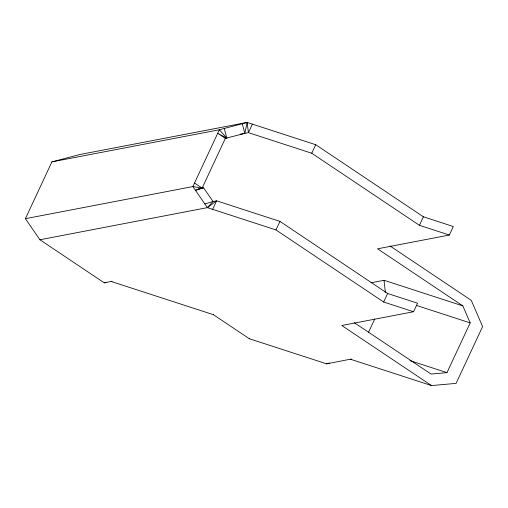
<?xml version="1.0" encoding="UTF-8"?>
<svg xmlns="http://www.w3.org/2000/svg" width="508" height="508" viewBox="0 0 508 508"><rect width="100%" height="100%" fill="white"/><g stroke="black" fill="none" stroke-linecap="round" stroke-linejoin="round"><path stroke-width="0.76" d="M354.292 322.688L431.044 374.059L446.976 372.643L470.186 322.897L462.845 305.892L377.565 248.812L449.339 235.045L453.314 226.524L423.405 216.802L315.722 144.716L247.142 122.428L244.831 133.35L242.259 123.717M351.326 359.01L326.638 363.849L249.295 338.715L213.404 314.687L213.595 314.179M249.295 338.715L249.466 338.271M112.052 281.254L104.28 282.842L39.922 239.763L25.4 218.688L51.899 161.881L79.673 154.553L247.142 122.428L248.425 132.658L311.747 153.238L419.43 225.323L449.339 235.045M244.812 133.356L225.336 138.386L202.127 188.131L195.421 190.271L203.613 187.846L213.023 201.498L216.624 200.825L279.946 221.405L387.629 293.491L417.538 303.212L413.563 311.734L341.789 325.501L431.527 385.572L456.101 383.381L482.6 326.574L471.278 300.361L390.055 245.986M212.649 209.347L216.624 200.825L207.391 207.639L39.922 239.763M252.4 124.136L248.425 132.658L240.176 134.245M413.563 311.734L383.654 302.012L275.971 229.927L279.946 221.405M311.747 153.238L315.722 144.716M368.471 332.403L374.771 318.897M383.654 302.012L387.629 293.491M419.43 225.323L423.405 216.802M247.142 122.428L219.367 129.762L192.869 186.569L207.391 207.639L213.03 201.517L204.838 203.937M104.28 282.842L106.013 282.194M326.638 363.849L327.844 363.461M328.39 363.284L329.381 362.972M51.899 161.881L219.367 129.762L226.822 138.1L224.25 128.473M25.4 218.688L192.869 186.569L202.127 188.131L194.513 183.039M198.241 188.881L203.613 187.846M370.935 282.804L384.054 280.289L462.845 305.892M207.391 207.639L275.971 229.927M416.636 305.492L470.186 322.897M410.02 360.636L446.976 372.643M111.284 281.502L213.404 314.687M350.558 359.258L431.527 385.572M226.822 138.1L217.722 133.287L225.336 138.386M384.054 280.289L385.375 292.386"/></g></svg>
